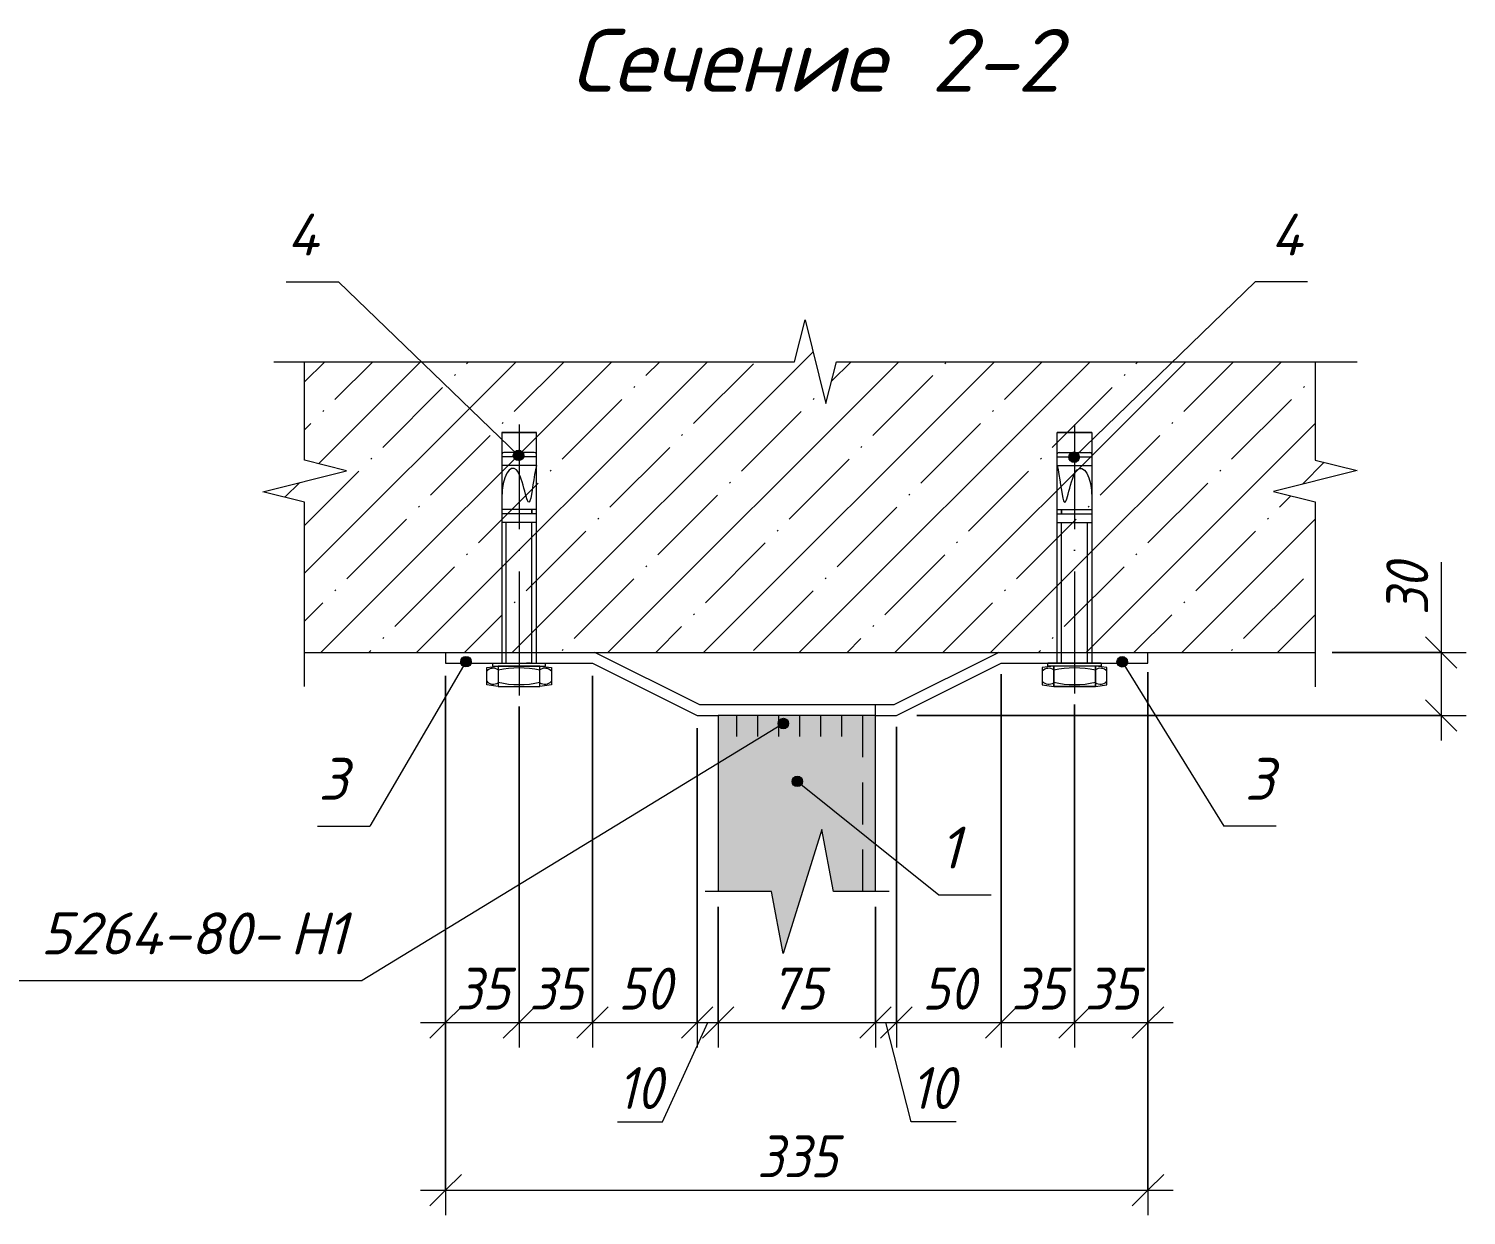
# Model space of a CAD drawing. Header units: millimetres. Extents: x 1525 to 46824, y -520 to 14115.
# Drawn here: x 31404 to 32090, y 3443 to 4009 of the extents above; entities that cross this region are included whole.
import ezdxf

# ---------------------------------------------------------------- set-up
doc = ezdxf.new("R2010")
doc.units = ezdxf.units.MM
for name, pattern in [('200_ШТРИХ_ш1п0_6_', [32, 20, -12]), ('50_200_ШТРИХ_1Т_ш5_п1_п1_', [70, 50, -10, 0, -10]), ('IMPORT-Невидимая', [39.122222, 28.222222, -10.9])]:
    doc.linetypes.add(name, pattern=pattern)
for name, color, linetype, lineweight in [('A-ANNO-DIMS', 7, 'Continuous', 9), ('A-ANNO-DIMS-10', 7, 'Continuous', 9), ('A-ANNO-NOTE', 7, 'Continuous', 9), ('A-DETL', 7, 'Continuous', 9), ('A-DETL-1', 7, 'Continuous', 5), ('A-DETL-2', 7, '200_ШТРИХ_ш1п0_6_', 5), ('A-DETL-3', 7, 'Continuous', 20), ('A-DETL-4', 7, 'IMPORT-Невидимая', 5), ('A-DETL-5', 7, '50_200_ШТРИХ_1Т_ш5_п1_п1_', 5), ('A-DETL-GENF', 7, 'Continuous', 9), ('A-DETL-GENF-1', 7, 'Continuous', 5), ('G-ANNO-TEXT', 7, 'Continuous', 9)]:
    doc.layers.add(name, color=color, linetype=linetype, lineweight=lineweight)
doc.layers.add('A-DETL-GENF-2', color=7, linetype='Continuous', lineweight=9, true_color=0xffffff)
doc.styles.add('ISOCPEUR_B_I', font='', dxfattribs={"height": 30})
doc.styles.add('ISOCPEUR_I_3', font='isocpeui.ttf', dxfattribs={"width": 0.9, "height": 20})
doc.styles.add('ISOCPEUR_I_5', font='isocpeui.ttf', dxfattribs={"height": 20})
doc.styles.get('ISOCPEUR_B_I').set_extended_font_data('ISOCPEUR', italic=True, bold=True)
doc.dimstyles.new('ISO-2_0_0_9К_СРЕДНИЙ_1', dxfattribs={"dimscale": 304.8, "dimtxt": 19.919624, "dimasz": 0.049213, "dimexe": 0.03937, "dimexo": 0, "dimgap": 0, "dimtad": 1, "dimdec": 0, "dimzin": 0, "dimdsep": 46, "dimtxsty": 'ISOCPEUR_I_3', "dimblk1": 'OBLIQUE', "dimblk2": 'OBLIQUE', "dimsah": 1, "dimcen": 0.09, "dimdle": 0.03937, "dimazin": 0, "dimtfac": 1, "dimtdec": 4, "dimtix": 1, "dimtmove": 0, "dimatfit": 3, "dimfxl": 1, "dimtvp": 1, "dimtolj": 1, "dimtzin": 0, "dimarcsym": 2})
doc.dimstyles.new('ISO-2_0_0_9К_СРЕДНИЙ_3', dxfattribs={"dimscale": 304.8, "dimtxt": 19.919624, "dimasz": 0.049213, "dimexe": 0.03937, "dimexo": 0, "dimgap": 0, "dimtad": 1, "dimdec": 0, "dimzin": 0, "dimdsep": 46, "dimtxsty": 'ISOCPEUR_I_3', "dimblk1": 'OBLIQUE', "dimblk2": 'OBLIQUE', "dimsah": 1, "dimcen": 0.09, "dimdle": 0.03937, "dimazin": 0, "dimtfac": 1, "dimtdec": 4, "dimtix": 1, "dimtmove": 1, "dimatfit": 3, "dimfxl": 1, "dimtvp": 1, "dimtolj": 1, "dimtzin": 0, "dimarcsym": 2})

# ---------------------------------------------------------------- blocks, each defined once
blk = doc.blocks.new('DET_Линия разрыва - Линия разрыва-30620823-АР1_Фахверк из 2-х уголков Ф-11_ Ф-15_ Ф-18_ Ф-20_ Ф-26-Ф-29_2_Узлы 3 эт_')
at = {"layer": 'A-DETL-GENF'}
for p, q in [((-5, 20), (-10, 0)), ((5, -20), (-5, 20)), ((-10, 0), (-57.02, 0)), ((10, 0), (5, -20)), ((97.91, 0), (10, 0))]:
    blk.add_line(p, q, dxfattribs=at)
blk = doc.blocks.new('DET_Линия разрыва - Линия разрыва-30620822-АР1_Фахверк из 2-х уголков Ф-11_ Ф-15_ Ф-18_ Ф-20_ Ф-26-Ф-29_2_Узлы 3 эт_')
at = {"layer": 'A-DETL-GENF'}
for p, q in [((-5, 20), (-10, 0)), ((5, -20), (-5, 20)), ((-10, 0), (-98.15, 0)), ((10, 0), (5, -20)), ((56.9, 0), (10, 0))]:
    blk.add_line(p, q, dxfattribs=at)
blk = doc.blocks.new('DET_Линия разрыва - Линия разрыва-25057219-АР1_Фахверк из 2-х уголков Ф-11_ Ф-15_ Ф-18_ Ф-20_ Ф-26-Ф-29_2_Узлы 3 эт_')
at = {"layer": 'A-DETL-GENF'}
for p, q in [((-5, 20), (-10, 0)), ((5, -20), (-5, 20)), ((-10, 0), (-258.36, 0)), ((10, 0), (5, -20)), ((258.36, 0), (10, 0))]:
    blk.add_line(p, q, dxfattribs=at)
blk = doc.blocks.new('DIMBLOCK123-АР1_Фахверк из 2-х уголков Ф-11_ Ф-15_ Ф-18_ Ф-20_ Ф-26-Ф-29_2_Узлы 3 эт_')
at = {"layer": 'A-ANNO-DIMS-10'}
for p, q in [((31603.12, 3700.45), (31603.12, 3523.02)), ((31603.12, 3535.02), (31603.12, 3700.45)), ((31638.12, 3685.73), (31638.12, 3523.02)), ((31638.12, 3535.02), (31638.12, 3685.73)), ((31591.12, 3535.02), (31638.12, 3535.02))]:
    blk.add_line(p, q, dxfattribs=at)
at = {"layer": 'A-ANNO-DIMS-10', "lineweight": 20}
for p, q in [((31603.12, 3535.02), (31610.62, 3542.52)), ((31638.12, 3535.02), (31645.62, 3542.52)), ((31603.12, 3535.02), (31595.62, 3527.52)), ((31638.12, 3535.02), (31630.62, 3527.52))]:
    blk.add_line(p, q, dxfattribs=at)
at = {"layer": 'A-ANNO-DIMS-10', "color": 0, "insert": (31607.98, 3561.15), "char_height": 20, "width": 30.3391, "attachment_point": 1, "line_spacing_factor": 1.149209, "style": 'ISOCPEUR_I_3'}
blk.add_mtext('35', dxfattribs=at)
blk = doc.blocks.new('_Oblique')
at = {"color": 0, "linetype": 'ByBlock', "lineweight": -2}
blk.add_line((-0.5, -0.5), (0.5, 0.5), dxfattribs=at)
blk = doc.blocks.new('DIMBLOCK124-АР1_Фахверк из 2-х уголков Ф-11_ Ф-15_ Ф-18_ Ф-20_ Ф-26-Ф-29_2_Узлы 3 эт_')
at = {"layer": 'A-ANNO-DIMS-10'}
for p, q in [((31673.12, 3700.45), (31673.12, 3523.02)), ((31673.12, 3535.02), (31673.12, 3700.45)), ((31638.12, 3685.73), (31638.12, 3523.02)), ((31638.12, 3535.02), (31638.12, 3685.73)), ((31638.12, 3535.02), (31673.12, 3535.02))]:
    blk.add_line(p, q, dxfattribs=at)
at = {"layer": 'A-ANNO-DIMS-10', "lineweight": 20}
for p, q in [((31638.12, 3535.02), (31645.62, 3542.52)), ((31673.12, 3535.02), (31680.62, 3542.52)), ((31638.12, 3535.02), (31630.62, 3527.52)), ((31673.12, 3535.02), (31665.62, 3527.52))]:
    blk.add_line(p, q, dxfattribs=at)
at = {"layer": 'A-ANNO-DIMS-10', "color": 0, "insert": (31642.98, 3561.15), "char_height": 20, "width": 30.3391, "attachment_point": 1, "line_spacing_factor": 1.149209, "style": 'ISOCPEUR_I_3'}
blk.add_mtext('35', dxfattribs=at)
blk = doc.blocks.new('DIMBLOCK125-АР1_Фахверк из 2-х уголков Ф-11_ Ф-15_ Ф-18_ Ф-20_ Ф-26-Ф-29_2_Узлы 3 эт_')
at = {"layer": 'A-ANNO-DIMS-10'}
for p, q in [((31673.12, 3700.45), (31673.12, 3523.02)), ((31673.12, 3535.02), (31673.12, 3700.45)), ((31723.12, 3675.45), (31723.12, 3523.02)), ((31723.12, 3535.02), (31723.12, 3675.45)), ((31673.12, 3535.02), (31723.12, 3535.02))]:
    blk.add_line(p, q, dxfattribs=at)
at = {"layer": 'A-ANNO-DIMS-10', "lineweight": 20}
for p, q in [((31673.12, 3535.02), (31680.62, 3542.52)), ((31723.12, 3535.02), (31730.62, 3542.52)), ((31673.12, 3535.02), (31665.62, 3527.52)), ((31723.12, 3535.02), (31715.62, 3527.52))]:
    blk.add_line(p, q, dxfattribs=at)
at = {"layer": 'A-ANNO-DIMS-10', "color": 0, "insert": (31685.48, 3561.15), "char_height": 20, "width": 30.3391, "attachment_point": 1, "line_spacing_factor": 1.149209, "style": 'ISOCPEUR_I_3'}
blk.add_mtext('50', dxfattribs=at)
blk = doc.blocks.new('DIMBLOCK126-АР1_Фахверк из 2-х уголков Ф-11_ Ф-15_ Ф-18_ Ф-20_ Ф-26-Ф-29_2_Узлы 3 эт_')
at = {"layer": 'A-ANNO-DIMS-10'}
for p, q in [((31723.12, 3675.45), (31723.12, 3523.02)), ((31723.12, 3535.02), (31723.12, 3675.45)), ((31733.1, 3590.25), (31733.1, 3523.02)), ((31733.1, 3535.02), (31733.1, 3590.25)), ((31706.59, 3487.59), (31728.11, 3535.02)), ((31723.12, 3535.02), (31733.1, 3535.02)), ((31685.14, 3487.59), (31706.59, 3487.59))]:
    blk.add_line(p, q, dxfattribs=at)
at = {"layer": 'A-ANNO-DIMS-10', "lineweight": 20}
for p, q in [((31723.12, 3535.02), (31730.62, 3542.52)), ((31733.1, 3535.02), (31740.6, 3542.52)), ((31723.12, 3535.02), (31715.62, 3527.52)), ((31733.1, 3535.02), (31725.6, 3527.52))]:
    blk.add_line(p, q, dxfattribs=at)
at = {"layer": 'A-ANNO-DIMS-10', "color": 0, "insert": (31685.14, 3513.72), "char_height": 20, "width": 25.7423, "attachment_point": 1, "line_spacing_factor": 1.149209, "style": 'ISOCPEUR_I_3'}
blk.add_mtext('10', dxfattribs=at)
blk = doc.blocks.new('DIMBLOCK127-АР1_Фахверк из 2-х уголков Ф-11_ Ф-15_ Ф-18_ Ф-20_ Ф-26-Ф-29_2_Узлы 3 эт_')
at = {"layer": 'A-ANNO-DIMS-10'}
for p, q in [((31733.1, 3590.25), (31733.1, 3523.02)), ((31733.1, 3535.02), (31733.1, 3590.25)), ((31808.1, 3590.25), (31808.1, 3523.02)), ((31808.1, 3535.02), (31808.1, 3590.25)), ((31733.1, 3535.02), (31808.1, 3535.02))]:
    blk.add_line(p, q, dxfattribs=at)
at = {"layer": 'A-ANNO-DIMS-10', "lineweight": 20}
for p, q in [((31733.1, 3535.02), (31740.6, 3542.52)), ((31808.1, 3535.02), (31815.6, 3542.52)), ((31733.1, 3535.02), (31725.6, 3527.52)), ((31808.1, 3535.02), (31800.6, 3527.52))]:
    blk.add_line(p, q, dxfattribs=at)
at = {"layer": 'A-ANNO-DIMS-10', "color": 0, "insert": (31757.96, 3561.15), "char_height": 20, "width": 30.3391, "attachment_point": 1, "line_spacing_factor": 1.149209, "style": 'ISOCPEUR_I_3'}
blk.add_mtext('75', dxfattribs=at)
blk = doc.blocks.new('DIMBLOCK128-АР1_Фахверк из 2-х уголков Ф-11_ Ф-15_ Ф-18_ Ф-20_ Ф-26-Ф-29_2_Узлы 3 эт_')
at = {"layer": 'A-ANNO-DIMS-10'}
for p, q in [((31818.07, 3676.02), (31818.07, 3523.02)), ((31818.07, 3535.02), (31818.07, 3676.02)), ((31808.1, 3590.25), (31808.1, 3523.02)), ((31808.1, 3535.02), (31808.1, 3590.25)), ((31808.1, 3535.02), (31818.07, 3535.02)), ((31825.09, 3487.59), (31813.08, 3535.02)), ((31846.54, 3487.59), (31825.09, 3487.59))]:
    blk.add_line(p, q, dxfattribs=at)
at = {"layer": 'A-ANNO-DIMS-10', "lineweight": 20}
for p, q in [((31808.1, 3535.02), (31815.6, 3542.52)), ((31818.07, 3535.02), (31825.57, 3542.52)), ((31808.1, 3535.02), (31800.6, 3527.52)), ((31818.07, 3535.02), (31810.57, 3527.52))]:
    blk.add_line(p, q, dxfattribs=at)
at = {"layer": 'A-ANNO-DIMS-10', "color": 0, "insert": (31825.09, 3513.72), "char_height": 20, "width": 25.7423, "attachment_point": 1, "line_spacing_factor": 1.149209, "style": 'ISOCPEUR_I_3'}
blk.add_mtext('10', dxfattribs=at)
blk = doc.blocks.new('DIMBLOCK129-АР1_Фахверк из 2-х уголков Ф-11_ Ф-15_ Ф-18_ Ф-20_ Ф-26-Ф-29_2_Узлы 3 эт_')
at = {"layer": 'A-ANNO-DIMS-10'}
for p, q in [((31868.07, 3701.21), (31868.07, 3523.02)), ((31868.07, 3535.02), (31868.07, 3701.21)), ((31818.07, 3676.02), (31818.07, 3523.02)), ((31818.07, 3535.02), (31818.07, 3676.02)), ((31818.07, 3535.02), (31868.07, 3535.02))]:
    blk.add_line(p, q, dxfattribs=at)
at = {"layer": 'A-ANNO-DIMS-10', "lineweight": 20}
for p, q in [((31818.07, 3535.02), (31825.57, 3542.52)), ((31868.07, 3535.02), (31875.57, 3542.52)), ((31818.07, 3535.02), (31810.57, 3527.52)), ((31868.07, 3535.02), (31860.57, 3527.52))]:
    blk.add_line(p, q, dxfattribs=at)
at = {"layer": 'A-ANNO-DIMS-10', "color": 0, "insert": (31830.43, 3561.15), "char_height": 20, "width": 30.3391, "attachment_point": 1, "line_spacing_factor": 1.149209, "style": 'ISOCPEUR_I_3'}
blk.add_mtext('50', dxfattribs=at)
blk = doc.blocks.new('DIMBLOCK130-АР1_Фахверк из 2-х уголков Ф-11_ Ф-15_ Ф-18_ Ф-20_ Ф-26-Ф-29_2_Узлы 3 эт_')
at = {"layer": 'A-ANNO-DIMS-10'}
for p, q in [((31868.07, 3701.21), (31868.07, 3523.02)), ((31868.07, 3535.02), (31868.07, 3701.21)), ((31903.07, 3686.73), (31903.07, 3523.02)), ((31903.07, 3535.02), (31903.07, 3686.73)), ((31868.07, 3535.02), (31903.07, 3535.02))]:
    blk.add_line(p, q, dxfattribs=at)
at = {"layer": 'A-ANNO-DIMS-10', "lineweight": 20}
for p, q in [((31868.07, 3535.02), (31875.57, 3542.52)), ((31903.07, 3535.02), (31910.57, 3542.52)), ((31868.07, 3535.02), (31860.57, 3527.52)), ((31903.07, 3535.02), (31895.57, 3527.52))]:
    blk.add_line(p, q, dxfattribs=at)
at = {"layer": 'A-ANNO-DIMS-10', "color": 0, "insert": (31872.93, 3561.15), "char_height": 20, "width": 30.3391, "attachment_point": 1, "line_spacing_factor": 1.149209, "style": 'ISOCPEUR_I_3'}
blk.add_mtext('35', dxfattribs=at)
blk = doc.blocks.new('DIMBLOCK131-АР1_Фахверк из 2-х уголков Ф-11_ Ф-15_ Ф-18_ Ф-20_ Ф-26-Ф-29_2_Узлы 3 эт_')
at = {"layer": 'A-ANNO-DIMS-10'}
for p, q in [((31938.07, 3702.19), (31938.07, 3523.02)), ((31938.07, 3535.02), (31938.07, 3702.19)), ((31903.07, 3686.73), (31903.07, 3523.02)), ((31903.07, 3535.02), (31903.07, 3686.73)), ((31903.07, 3535.02), (31950.07, 3535.02))]:
    blk.add_line(p, q, dxfattribs=at)
at = {"layer": 'A-ANNO-DIMS-10', "lineweight": 20}
for p, q in [((31903.07, 3535.02), (31910.57, 3542.52)), ((31938.07, 3535.02), (31945.57, 3542.52)), ((31903.07, 3535.02), (31895.57, 3527.52)), ((31938.07, 3535.02), (31930.57, 3527.52))]:
    blk.add_line(p, q, dxfattribs=at)
at = {"layer": 'A-ANNO-DIMS-10', "color": 0, "insert": (31907.93, 3561.15), "char_height": 20, "width": 30.3391, "attachment_point": 1, "line_spacing_factor": 1.149209, "style": 'ISOCPEUR_I_3'}
blk.add_mtext('35', dxfattribs=at)
blk = doc.blocks.new('DIMBLOCK132-АР1_Фахверк из 2-х уголков Ф-11_ Ф-15_ Ф-18_ Ф-20_ Ф-26-Ф-29_2_Узлы 3 эт_')
at = {"layer": 'A-ANNO-DIMS-10'}
for p, q in [((32077.88, 3754.58), (32077.88, 3729.3)), ((32077.88, 3729.3), (32077.88, 3696.5)), ((32077.88, 3723.5), (32077.88, 3669.5)), ((32025.91, 3711.5), (32089.88, 3711.5)), ((32077.88, 3711.5), (32025.91, 3711.5)), ((31827.9, 3681.5), (32089.88, 3681.5)), ((32077.88, 3681.5), (31827.9, 3681.5))]:
    blk.add_line(p, q, dxfattribs=at)
at = {"layer": 'A-ANNO-DIMS-10', "lineweight": 20}
for p, q in [((32077.88, 3711.5), (32070.38, 3719)), ((32077.88, 3711.5), (32085.38, 3704)), ((32077.88, 3681.5), (32070.38, 3689)), ((32077.88, 3681.5), (32085.38, 3674))]:
    blk.add_line(p, q, dxfattribs=at)
at = {"layer": 'A-ANNO-DIMS-10', "color": 0, "insert": (32051.75, 3729.3), "char_height": 20, "width": 30.3391, "attachment_point": 1, "rotation": 90, "line_spacing_factor": 1.149209, "style": 'ISOCPEUR_I_3'}
blk.add_mtext('30', dxfattribs=at)
blk = doc.blocks.new('_AT__Текстовая выноска 2_0 - _AT__Текстовая выноска 2_0-30620701-АР1_Фахверк из 2-х уголков Ф-11_ Ф-15_ Ф-18_ Ф-20_ Ф-26-Ф-29_2_Узлы 3 эт_')
at = {"layer": 'A-ANNO-NOTE'}
blk.add_line((0, 0), (23, 0), dxfattribs=at)
blk = doc.blocks.new('_AT__Текстовая выноска1 - _AT__Текстовая выноска-30601245-АР1_Фахверк из 2-х уголков Ф-11_ Ф-15_ Ф-18_ Ф-20_ Ф-26-Ф-29_2_Узлы 3 эт_')
at = {"layer": 'A-ANNO-NOTE'}
blk.add_line((0, 0), (2.5, 0), dxfattribs=at)
blk = doc.blocks.new('_AT__Текстовая выноска1 - _AT__Текстовая выноска-30601248-АР1_Фахверк из 2-х уголков Ф-11_ Ф-15_ Ф-18_ Ф-20_ Ф-26-Ф-29_2_Узлы 3 эт_')
at = {"layer": 'A-ANNO-NOTE'}
blk.add_line((0, 0), (2.5, 0), dxfattribs=at)
blk = doc.blocks.new('DIMBLOCK144-АР1_Фахверк из 2-х уголков Ф-11_ Ф-15_ Ф-18_ Ф-20_ Ф-26-Ф-29_2_Узлы 3 эт_')
at = {"layer": 'A-ANNO-DIMS-10'}
for p, q in [((31938.07, 3702.19), (31938.07, 3443.02)), ((31938.07, 3455.02), (31938.07, 3702.19)), ((31603.12, 3700.45), (31603.12, 3443.02)), ((31603.12, 3455.02), (31603.12, 3700.45)), ((31591.12, 3455.02), (31950.07, 3455.02))]:
    blk.add_line(p, q, dxfattribs=at)
at = {"layer": 'A-ANNO-DIMS-10', "lineweight": 20}
for p, q in [((31603.12, 3455.02), (31610.62, 3462.52)), ((31938.07, 3455.02), (31945.57, 3462.52)), ((31603.12, 3455.02), (31595.62, 3447.52)), ((31938.07, 3455.02), (31930.57, 3447.52))]:
    blk.add_line(p, q, dxfattribs=at)
at = {"layer": 'A-ANNO-DIMS-10', "color": 0, "insert": (31751.64, 3481.15), "char_height": 20, "width": 45.5087, "attachment_point": 1, "line_spacing_factor": 1.149209, "style": 'ISOCPEUR_I_3'}
blk.add_mtext('335', dxfattribs=at)

msp = doc.modelspace()

# ---------------------------------------------------------------- hatches: boundary and pattern name
at = {"layer": 'A-ANNO-NOTE'}
h = msp.add_hatch(color=256, dxfattribs=at)
edge = h.paths.add_edge_path(flags=0)
edge.add_arc((31637.90066, 3805.54275), 2.5, 0, 360)
h = msp.add_hatch(color=256, dxfattribs=at)
edge = h.paths.add_edge_path(flags=0)
edge.add_arc((31902.86521, 3804.68382), 2.5, 0, 360)
h = msp.add_hatch(color=256, dxfattribs=at)
edge = h.paths.add_edge_path(flags=0)
edge.add_arc((31612.82699, 3707.13032), 2.5, 0, 360)
h = msp.add_hatch(color=256, dxfattribs=at)
edge = h.paths.add_edge_path(flags=0)
edge.add_arc((31925.80917, 3707.08055), 2.5, 0, 360)
h = msp.add_hatch(color=256, dxfattribs=at)
edge = h.paths.add_edge_path(flags=0)
edge.add_arc((31764.18532, 3677.63515), 2.5, 0, 360)
h = msp.add_hatch(color=256, dxfattribs=at)
edge = h.paths.add_edge_path(flags=0)
edge.add_arc((31770.86863, 3650.01823), 2.5, 0, 360)
at = {"layer": 'A-DETL-GENF-1'}
h = msp.add_hatch(dxfattribs=at)
h.set_pattern_fill('FP_8', color=256, style=0, pattern_type=2)
h.set_pattern_definition([(45, (25779.26, 0), (-22.80985, 22.80985), []), (45, (25802.07, 0), (-22.80985, 22.80985), [40.323, -8.065, 0.671, -7.394])])
h.paths.add_polyline_path([(31535.88028, 3711.50427), (32017.88028, 3711.50427), (32017.88028, 3783.35277), (31997.88028, 3788.35277), (32037.88028, 3798.35277), (32017.88028, 3803.35277), (32017.88028, 3850.25499), (31789.52384, 3850.25499), (31784.52384, 3830.25499), (31774.52384, 3870.25499), (31769.52384, 3850.25499), (31535.88028, 3850.25499), (31535.88028, 3803.23157), (31555.88028, 3798.23157), (31515.88028, 3788.23157), (31535.88028, 3783.23157)], flags=0)
at = {"layer": 'A-DETL-GENF-2'}
msp.add_hatch(color=256, dxfattribs=at).paths.add_polyline_path([(31764.12127, 3567.89105), (31782.50276, 3627.11749), (31788.05187, 3597.50427), (31808.09767, 3597.50427), (31808.09767, 3681.50427), (31733.09767, 3681.50427), (31733.09767, 3597.50427), (31758.57216, 3597.50427)], flags=0)

# ---------------------------------------------------------------- linework, layer by layer
at = {"layer": 'A-ANNO-NOTE'}
for p, q in [((31637.90066, 3805.54275), (31551.99126, 3888.36783)), ((31902.86521, 3804.68382), (31989.20407, 3888.36783)), ((31612.82699, 3707.13032), (31566.99126, 3628.68119)), ((31925.80917, 3707.08055), (31974.20407, 3628.68119)), ((31764.18532, 3677.63515), (31563.35863, 3554.97423)), ((31770.86863, 3650.01823), (31838.30105, 3595.91281))]:
    msp.add_line(p, q, dxfattribs=at)
for centre in [(31637.90066, 3805.54275), (31902.86521, 3804.68382), (31612.82699, 3707.13032), (31925.80917, 3707.08055), (31764.18532, 3677.63515), (31770.86863, 3650.01823)]:
    msp.add_circle(centre, 2.5, dxfattribs=at)
at = {"layer": 'A-DETL'}
for p, q in [((31603.12397, 3711.50427), (31603.12397, 3706.50427)), ((31724.28036, 3686.50427), (31674.28036, 3711.50427)), ((31866.91497, 3711.50427), (31816.91497, 3686.50427)), ((31938.07136, 3706.50427), (31938.07136, 3711.50427)), ((31603.12397, 3706.50427), (31673.12397, 3706.50427)), ((31673.12397, 3706.50427), (31723.12397, 3681.50427)), ((31818.07136, 3681.50427), (31868.07136, 3706.50427)), ((31868.07136, 3706.50427), (31938.07136, 3706.50427)), ((31808.09767, 3686.50427), (31724.28036, 3686.50427)), ((31816.91497, 3686.50427), (31808.09767, 3686.50427)), ((31808.09767, 3681.50427), (31808.09767, 3686.50427)), ((31723.12397, 3681.50427), (31733.09767, 3681.50427)), ((31808.09767, 3681.50427), (31733.09767, 3681.50427)), ((31733.09767, 3681.50427), (31733.09767, 3597.50427)), ((31808.09767, 3681.50427), (31818.07136, 3681.50427)), ((31808.09767, 3597.50427), (31808.09767, 3681.50427))]:
    msp.add_line(p, q, dxfattribs=at)
at = {"layer": 'A-DETL-1'}
for p, q in [((31629.85787, 3816.50427), (31646.39007, 3816.50427)), ((31646.39007, 3816.50427), (31629.85787, 3816.50427)), ((31629.85787, 3816.50427), (31629.85787, 3706.50427)), ((31646.39007, 3706.50427), (31646.39007, 3816.50427)), ((31911.33746, 3816.50427), (31894.80526, 3816.50427)), ((31894.80526, 3816.50427), (31911.33746, 3816.50427)), ((31894.80526, 3706.50427), (31894.80526, 3816.50427)), ((31911.33746, 3816.50427), (31911.33746, 3706.50427)), ((31645.41814, 3806.92404), (31630.8298, 3806.92404)), ((31895.77719, 3806.92404), (31910.36554, 3806.92404)), ((31646.39007, 3804.85751), (31629.85787, 3804.85751)), ((31646.39007, 3800.72446), (31629.85787, 3800.72446)), ((31894.80526, 3804.85751), (31911.33746, 3804.85751)), ((31894.80526, 3800.72446), (31911.33746, 3800.72446)), ((31646.39007, 3779.76153), (31629.85787, 3779.76153)), ((31646.39007, 3777.695), (31629.85787, 3777.695)), ((31644.23482, 3777.695), (31644.23482, 3779.76153)), ((31644.32354, 3777.695), (31644.32354, 3779.76153)), ((31894.80526, 3779.76153), (31911.33746, 3779.76153)), ((31894.80526, 3777.695), (31911.33746, 3777.695)), ((31896.87179, 3777.695), (31896.87179, 3779.76153)), ((31896.96052, 3777.695), (31896.96052, 3779.76153)), ((31646.39007, 3773.56195), (31629.85787, 3773.56195)), ((31631.96631, 3706.50427), (31631.96631, 3773.56195)), ((31644.28163, 3706.50427), (31644.28163, 3773.56195)), ((31894.80526, 3773.56195), (31911.33746, 3773.56195)), ((31896.91371, 3706.50427), (31896.91371, 3773.56195)), ((31909.22902, 3706.50427), (31909.22902, 3773.56195)), ((31622.71604, 3704.2996), (31628.20465, 3705.06846)), ((31622.71604, 3696.10632), (31622.71604, 3704.2996)), ((31625.44928, 3706.50427), (31625.44928, 3705.06846)), ((31625.44928, 3706.50427), (31650.79866, 3706.50427)), ((31625.44928, 3705.06846), (31650.79866, 3705.06846)), ((31648.04329, 3705.06846), (31628.20465, 3705.06846)), ((31628.20465, 3705.06846), (31628.20465, 3695.32)), ((31628.20465, 3705.06846), (31628.20465, 3695.32)), ((31628.20465, 3705.06846), (31648.04329, 3705.06846)), ((31643.66755, 3706.50427), (31641.62482, 3706.50427)), ((31648.04329, 3695.32), (31648.04329, 3705.06846)), ((31648.04329, 3695.32), (31648.04329, 3705.06846)), ((31648.04329, 3705.06846), (31653.5319, 3704.2996)), ((31650.79866, 3705.06846), (31650.79866, 3706.50427)), ((31653.5319, 3704.2996), (31653.5319, 3696.10632)), ((31893.15204, 3705.06846), (31887.66344, 3704.2996)), ((31887.66344, 3704.2996), (31887.66344, 3696.10632)), ((31890.39668, 3705.06846), (31890.39668, 3706.50427)), ((31915.74605, 3706.50427), (31890.39668, 3706.50427)), ((31915.74605, 3705.06846), (31890.39668, 3705.06846)), ((31912.99068, 3705.06846), (31893.15204, 3705.06846)), ((31893.15204, 3705.06846), (31893.15204, 3695.32)), ((31893.15204, 3695.32), (31893.15204, 3705.06846)), ((31912.99068, 3705.06846), (31893.15204, 3705.06846)), ((31897.52778, 3706.50427), (31899.57051, 3706.50427)), ((31912.99068, 3695.32), (31912.99068, 3705.06846)), ((31918.47929, 3704.2996), (31912.99068, 3705.06846)), ((31912.99068, 3705.06846), (31912.99068, 3695.32)), ((31915.74605, 3706.50427), (31915.74605, 3705.06846)), ((31918.47929, 3696.10632), (31918.47929, 3704.2996)), ((31628.20465, 3695.33746), (31622.71604, 3696.10632)), ((31653.5319, 3696.10632), (31648.04329, 3695.33746)), ((31887.66344, 3696.10632), (31893.15204, 3695.33746)), ((31912.99068, 3695.33746), (31918.47929, 3696.10632)), ((31628.20465, 3695.32), (31648.04329, 3695.32)), ((31628.20465, 3695.32), (31648.04329, 3695.32)), ((31893.15204, 3695.32), (31912.99068, 3695.32)), ((31912.99068, 3695.32), (31893.15204, 3695.32)), ((31782.50276, 3627.11749), (31764.12127, 3567.89105)), ((31788.05187, 3597.50427), (31782.50276, 3627.11749)), ((31758.57216, 3597.50427), (31726.88028, 3597.50427)), ((31764.12127, 3567.89105), (31758.57216, 3597.50427)), ((31814.71526, 3597.50427), (31788.05187, 3597.50427))]:
    msp.add_line(p, q, dxfattribs=at)
for centre, radius, start, end in [((31631.03847, 3805.56407), 1.37588, 98.72344894, 149.10051461), ((31645.20947, 3805.56407), 1.37588, 30.89948546, 81.27655106), ((31895.98587, 3805.56407), 1.37588, 98.72344894, 149.10051454), ((31910.15686, 3805.56407), 1.37588, 30.89948539, 81.27655106), ((31625.8449, 3699.76152), 4.22871, 56.08031184, 137.72360384), ((31638.12397, 3661.34544), 42.8477, 76.61449587, 103.38550413), ((31650.40304, 3699.76152), 4.22871, 42.27639616, 123.91968815), ((31890.7923, 3699.76152), 4.22871, 56.08031185, 137.72360384), ((31903.07136, 3661.34544), 42.8477, 76.61449587, 103.38550413), ((31915.35043, 3699.76152), 4.22871, 42.27639616, 123.91968816), ((31625.8449, 3700.62694), 4.22871, 222.27639616, 303.91968816), ((31638.12397, 3739.04302), 42.8477, 256.61449587, 283.38550413), ((31650.40304, 3700.62694), 4.22871, 236.08031185, 317.72360385), ((31890.7923, 3700.62694), 4.22871, 222.27639616, 303.91968815), ((31903.07136, 3739.04302), 42.8477, 256.61449587, 283.38550413), ((31915.35043, 3700.62694), 4.22871, 236.08031184, 317.72360384)]:
    msp.add_arc(centre, radius, start, end, dxfattribs=at)
for points in [[(31646.39007, 3800.72446), (31645.21023, 3796.00782), (31642.74828, 3770.54933), (31638.98721, 3808.02146), (31629.85787, 3796.03368), (31629.85787, 3785.03567)], [(31894.80526, 3800.72446), (31895.9851, 3796.00782), (31898.44705, 3770.54933), (31902.20813, 3808.02146), (31911.33746, 3796.03368), (31911.33746, 3785.03567)]]:
    msp.add_open_spline(points, degree=3, knots=[3.947127755, 3.947127755, 3.947127755, 3.947127755, 10.095996178, 20.129436715, 28.583815858, 28.583815858, 28.583815858, 28.583815858], dxfattribs=at)
at = {"layer": 'A-DETL-2'}
msp.add_line((31802.09767, 3597.50427), (31802.09767, 3681.50427), dxfattribs=at)
at = {"layer": 'A-DETL-3'}
msp.add_line((31535.88028, 3711.50427), (32017.88028, 3711.50427), dxfattribs=at)
at = {"layer": 'A-DETL-4'}
for p, q in [((31638.12397, 3706.50427), (31638.12397, 3691.02959)), ((31903.07136, 3706.50427), (31903.07136, 3692.02959)), ((31741.88028, 3681.50427), (31741.88028, 3671.50427)), ((31741.88028, 3681.50427), (31741.88028, 3671.50427)), ((31751.88028, 3681.50427), (31751.88028, 3671.50427)), ((31761.88028, 3681.50427), (31761.88028, 3671.50427)), ((31771.88028, 3681.50427), (31771.88028, 3671.50427)), ((31781.88028, 3681.50427), (31781.88028, 3671.50427)), ((31791.88028, 3681.50427), (31791.88028, 3671.50427))]:
    msp.add_line(p, q, dxfattribs=at)
at = {"layer": 'A-DETL-5'}
for p, q in [((31638.12397, 3820.32), (31638.12397, 3690.32)), ((31903.07136, 3820.32), (31903.07136, 3690.32))]:
    msp.add_line(p, q, dxfattribs=at)

# ---------------------------------------------------------------- block references
at = {"layer": 'A-ANNO-NOTE', "xscale": 10, "yscale": 10, "zscale": 10}
for name, p in [('_AT__Текстовая выноска1 - _AT__Текстовая выноска-30601245-АР1_Фахверк из 2-х уголков Ф-11_ Ф-15_ Ф-18_ Ф-20_ Ф-26-Ф-29_2_Узлы 3 эт_', (31526.99126, 3888.36783)), ('_AT__Текстовая выноска1 - _AT__Текстовая выноска-30601245-АР1_Фахверк из 2-х уголков Ф-11_ Ф-15_ Ф-18_ Ф-20_ Ф-26-Ф-29_2_Узлы 3 эт_', (31541.99126, 3628.68119)), ('_AT__Текстовая выноска1 - _AT__Текстовая выноска-30601245-АР1_Фахверк из 2-х уголков Ф-11_ Ф-15_ Ф-18_ Ф-20_ Ф-26-Ф-29_2_Узлы 3 эт_', (31838.30105, 3595.91281)), ('_AT__Текстовая выноска 2_0 - _AT__Текстовая выноска 2_0-30620701-АР1_Фахверк из 2-х уголков Ф-11_ Ф-15_ Ф-18_ Ф-20_ Ф-26-Ф-29_2_Узлы 3 эт_', (31333.35863, 3554.97423))]:
    msp.add_blockref(name, p, dxfattribs=at)
at = {"layer": 'A-ANNO-NOTE', "xscale": 10, "yscale": 10, "zscale": 10, "rotation": 180}
for p in [(32014.20407, 3888.36783), (31999.20407, 3628.68119)]:
    msp.add_blockref('_AT__Текстовая выноска1 - _AT__Текстовая выноска-30601248-АР1_Фахверк из 2-х уголков Ф-11_ Ф-15_ Ф-18_ Ф-20_ Ф-26-Ф-29_2_Узлы 3 эт_', p, dxfattribs=at)
at = {"layer": 'A-DETL-GENF'}
for name, p, rotation in [('DET_Линия разрыва - Линия разрыва-25057219-АР1_Фахверк из 2-х уголков Ф-11_ Ф-15_ Ф-18_ Ф-20_ Ф-26-Ф-29_2_Узлы 3 эт_', (31779.52384, 3850.25499), 180), ('DET_Линия разрыва - Линия разрыва-30620823-АР1_Фахверк из 2-х уголков Ф-11_ Ф-15_ Ф-18_ Ф-20_ Ф-26-Ф-29_2_Узлы 3 эт_', (31535.88028, 3793.23157), 269.9999999999997), ('DET_Линия разрыва - Линия разрыва-30620822-АР1_Фахверк из 2-х уголков Ф-11_ Ф-15_ Ф-18_ Ф-20_ Ф-26-Ф-29_2_Узлы 3 эт_', (32017.88028, 3793.35277), 89.99999999999991)]:
    msp.add_blockref(name, p, dxfattribs=dict(at, rotation=rotation))

# ---------------------------------------------------------------- texts
at = {"layer": 'A-ANNO-NOTE', "char_height": 20, "attachment_point": 1, "style": 'ISOCPEUR_I_5'}
for s, insert, width in [('\\fISOCPEUR|b0|i1|c204|p34|;4', (31527.40144, 3920.89464), 20.843875), ('\\fISOCPEUR|b0|i1|c204|p34|;4', (31996.5939, 3920.89464), 20.843875), ('\\fISOCPEUR|b0|i1|c204|p34|;3', (31542.40144, 3661.208), 17.637125), ('\\fISOCPEUR|b0|i1|c204|p34|;3', (31984.1939, 3661.208), 17.637125), ('\\fISOCPEUR|b0|i1|c204|p34|;1', (31838.71123, 3628.43962), 12.827), (' 5264-80-', (31397.26881, 3587.50104), 159.5358125), ('\\fISOCPEUR|b0|i1|c204|p34|;Н', (31528.89902, 3587.50104), 20.843875), ('\\fISOCPEUR|b0|i1|c204|p34|;1', (31546.09694, 3587.50104), 12.827)]:
    msp.add_mtext(s, dxfattribs=dict(at, insert=insert, width=width))
at = {"layer": 'G-ANNO-TEXT', "char_height": 30, "attachment_point": 1, "style": 'ISOCPEUR_B_I'}
for s, insert, width in [('Сечение', (31662.84096, 4009.01857), 185.1898125), (' 2-2', (31815.63784, 4009.01857), 102.616)]:
    msp.add_mtext(s, dxfattribs=dict(at, insert=insert, width=width))

# ---------------------------------------------------------------- dimensions: what is measured, and where the dimension line sits
at = {"layer": 'A-ANNO-DIMS'}
dim = msp.add_linear_dim(base=(32077.88028, 3681.50427), p1=(32025.90773, 3711.50427), p2=(31827.89875, 3681.50427), angle=90, dimstyle='ISO-2_0_0_9К_СРЕДНИЙ_3', override={"dimpost": '<>', "dimfxl": 200.26871}, dxfattribs=at)
dim.commit()
dim.dimension.update_dxf_attribs({"geometry": 'DIMBLOCK132-АР1_Фахверк из 2-х уголков Ф-11_ Ф-15_ Ф-18_ Ф-20_ Ф-26-Ф-29_2_Узлы 3 эт_', "text_midpoint": (32065.0845, 3744.4679), "dimtype": 160, "text_rotation": 90})
for base, p1, p2, override, picture, middle in [((31938.07136, 3455.01998), (31603.12397, 3700.44715), (31938.07136, 3702.19323), {"dimpost": '<>', "dimfxl": 334.951946}, 'DIMBLOCK144-АР1_Фахверк из 2-х уголков Ф-11_ Ф-15_ Ф-18_ Ф-20_ Ф-26-Ф-29_2_Узлы 3 эт_', (31770.59767, 3465.01998)), ((31938.07136, 3535.01998), (31903.07136, 3686.73106), (31938.07136, 3702.19323), {"dimpost": '<>', "dimfxl": 38.263283}, 'DIMBLOCK131-АР1_Фахверк из 2-х уголков Ф-11_ Ф-15_ Ф-18_ Ф-20_ Ф-26-Ф-29_2_Узлы 3 эт_', (31920.57136, 3545.01998)), ((31638.12397, 3535.01998), (31603.12397, 3700.44715), (31638.12397, 3685.73106), {"dimpost": '<>', "dimfxl": 37.967926}, 'DIMBLOCK123-АР1_Фахверк из 2-х уголков Ф-11_ Ф-15_ Ф-18_ Ф-20_ Ф-26-Ф-29_2_Узлы 3 эт_', (31620.62397, 3545.01998)), ((31673.12397, 3535.01998), (31638.12397, 3685.73106), (31673.12397, 3700.44715), {"dimpost": '<>', "dimfxl": 37.967926}, 'DIMBLOCK124-АР1_Фахверк из 2-х уголков Ф-11_ Ф-15_ Ф-18_ Ф-20_ Ф-26-Ф-29_2_Узлы 3 эт_', (31655.62397, 3545.01998)), ((31723.12397, 3535.01998), (31673.12397, 3700.44715), (31723.12397, 3675.44715), {"dimpost": '<>', "dimfxl": 55.901699}, 'DIMBLOCK125-АР1_Фахверк из 2-х уголков Ф-11_ Ф-15_ Ф-18_ Ф-20_ Ф-26-Ф-29_2_Узлы 3 эт_', (31698.12397, 3545.01998)), ((31868.07136, 3535.01998), (31818.07136, 3676.02427), (31868.07136, 3701.20574), {"dimpost": '<>', "dimfxl": 55.983089}, 'DIMBLOCK129-АР1_Фахверк из 2-х уголков Ф-11_ Ф-15_ Ф-18_ Ф-20_ Ф-26-Ф-29_2_Узлы 3 эт_', (31843.07136, 3545.01998)), ((31903.07136, 3535.01998), (31868.07136, 3701.20574), (31903.07136, 3686.73106), {"dimpost": '<>', "dimfxl": 37.87501}, 'DIMBLOCK130-АР1_Фахверк из 2-х уголков Ф-11_ Ф-15_ Ф-18_ Ф-20_ Ф-26-Ф-29_2_Узлы 3 эт_', (31885.57136, 3545.01998)), ((31808.09767, 3535.01998), (31733.09767, 3590.24859), (31808.09767, 3590.24859), {"dimpost": '<>', "dimfxl": 75}, 'DIMBLOCK127-АР1_Фахверк из 2-х уголков Ф-11_ Ф-15_ Ф-18_ Ф-20_ Ф-26-Ф-29_2_Узлы 3 эт_', (31770.59767, 3545.14877))]:
    dim = msp.add_linear_dim(base=base, p1=p1, p2=p2, dimstyle='ISO-2_0_0_9К_СРЕДНИЙ_1', override=override, dxfattribs=at)
    dim.commit()
    dim.dimension.update_dxf_attribs({"geometry": picture, "text_midpoint": middle})
for base, p1, p2, override, picture, middle in [((31733.09767, 3535.01998), (31723.12397, 3675.44715), (31733.09767, 3590.24859), {"dimpost": '<>', "dimfxl": 85.780358}, 'DIMBLOCK126-АР1_Фахверк из 2-х уголков Ф-11_ Ф-15_ Ф-18_ Ф-20_ Ф-26-Ф-29_2_Узлы 3 эт_', (31698.00668, 3500.38782)), ((31818.07136, 3535.01998), (31808.09767, 3590.24859), (31818.07136, 3676.02427), {"dimpost": '<>', "dimfxl": 86.35359}, 'DIMBLOCK128-АР1_Фахверк из 2-х уголков Ф-11_ Ф-15_ Ф-18_ Ф-20_ Ф-26-Ф-29_2_Узлы 3 эт_', (31837.95643, 3500.38782))]:
    dim = msp.add_linear_dim(base=base, p1=p1, p2=p2, dimstyle='ISO-2_0_0_9К_СРЕДНИЙ_3', override=override, dxfattribs=at)
    dim.commit()
    dim.dimension.update_dxf_attribs({"geometry": picture, "text_midpoint": middle, "dimtype": 160})

doc.saveas('drawing.dxf')
